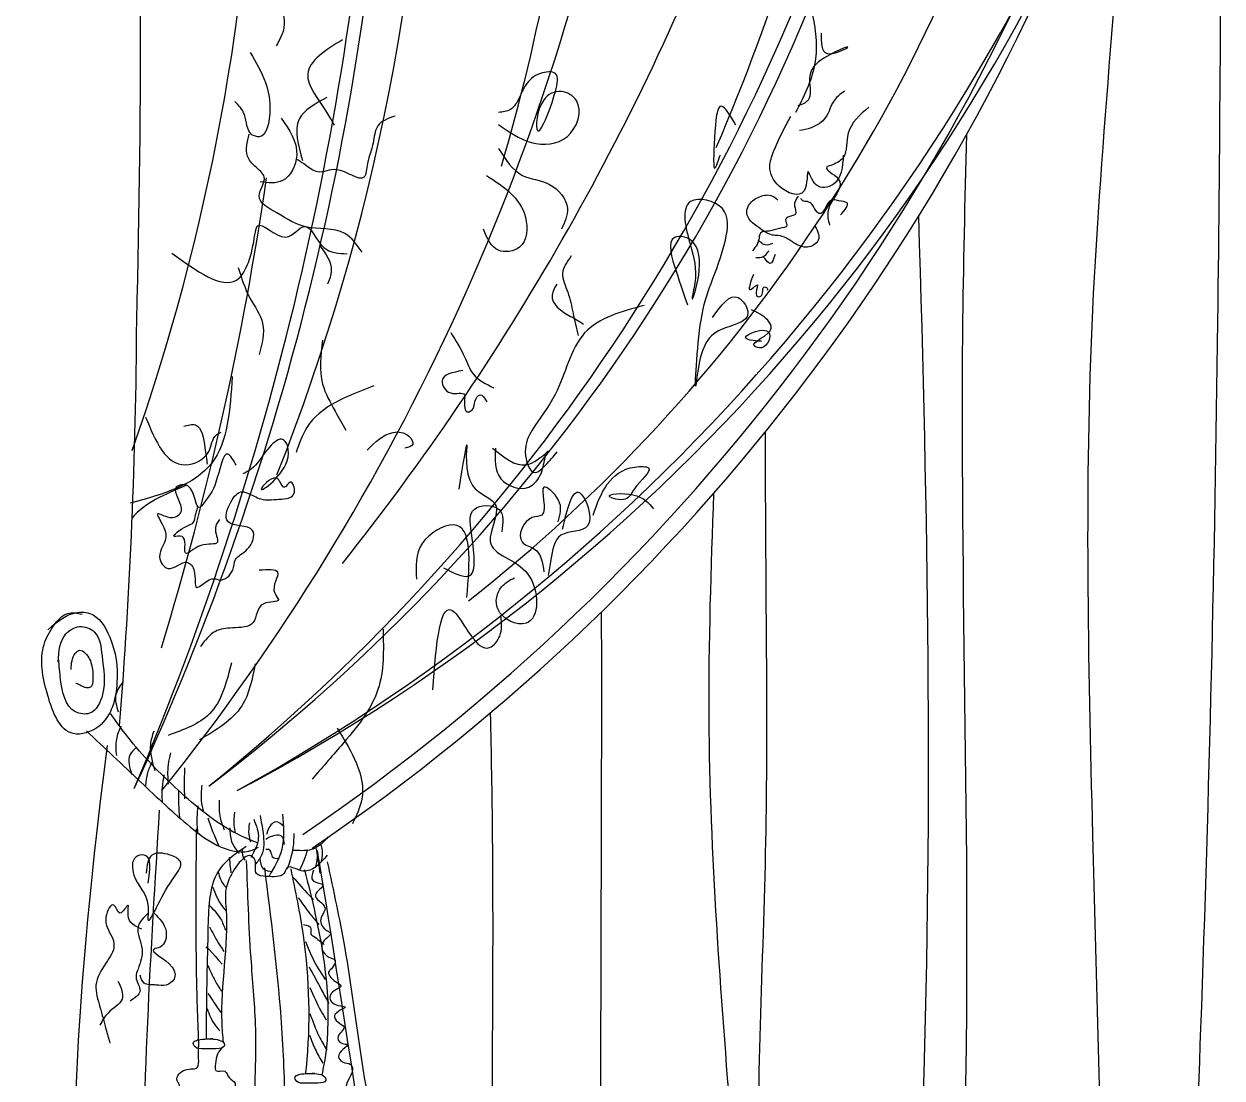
# Model space of a CAD drawing. Header units: inches. Extents: x 8.9 to 51.4, y 16 to 40.8.
# Drawn here: x 38.806 to 40.289, y 17.98 to 19.285 of the extents above; entities that cross this region are included whole.
import ezdxf

# ---------------------------------------------------------------- set-up
doc = ezdxf.new("R2010")
doc.units = ezdxf.units.IN
doc.header["$MEASUREMENT"] = 0
doc.layers.add('02', color=2, linetype='Continuous')

msp = doc.modelspace()

# ---------------------------------------------------------------- linework, layer by layer
at = {"layer": '02'}
for centre, radius, start, end in [((24.3996, 19.2903), 14.5508, 358.53309, 1.72746), ((36.6223, 19.7159), 2.6856, 338.3923, 359.4833), ((37.97, 20.4209), 2.3573, 297.8194, 341.4247), ((37.885, 20.4746), 2.445, 298.9935, 340.3152), ((37.7079, 20.4127), 2.5942, 304.1114, 342.9485), ((37.2277, 20.1754), 2.6495, 336.8024, 348.5786), ((35.4078, 19.8402), 3.8404, 336.9834, 357.0963), ((35.8186, 19.7844), 3.4422, 335.1645, 357.6531), ((37.7047, 20.4176), 2.5795, 304.1114, 342.537), ((38.1183, 20.1462), 2.0036, 308.1663, 344.4178), ((36.3726, 19.6637), 2.7227, 340.5445, 358.4738), ((36.786, 20.0967), 2.8106, 321.2141, 349.8578), ((37.631, 20.1922), 2.3229, 307.1845, 345.1714), ((37.4965, 20.2536), 2.454, 308.8366, 344.5678), ((37.0898, 19.7922), 2.4063, 343.4944, 355.5146), ((36.7172, 20.5962), 3.1752, 321.4439, 338.9462), ((35.2378, 19.6544), 3.9088, 343.0188, 351.7636), ((32.2937, 18.9477), 6.6519, 355.4174, 359.74191)]:
    msp.add_arc(centre, radius, start, end, dxfattribs=at)
for points, knots in [([(40.289, 19.6147), (40.2874, 19.3818), (40.2851, 18.8575), (40.268, 18.1141), (40.2383, 17.4745), (40.2406, 17.1257), (40.2442, 16.9474)], [5.097627, 5.097627, 5.097627, 5.097627, 9.85818, 15.812613, 20.291338, 22.939934, 22.939934, 22.939934, 22.939934]), ([(40.1699, 19.5739), (40.1633, 19.3593), (40.114, 18.9296), (40.1301, 18.1663), (40.1511, 17.5222), (40.1499, 17.0942), (40.1653, 16.9518)], [5.444472, 5.444472, 5.444472, 5.444472, 9.832476, 14.261297, 21.025094, 23.006985, 23.006985, 23.006985, 23.006985]), ([(39.0895, 19.435), (39.0927, 19.4223), (39.0997, 19.3937), (39.1319, 19.3593), (39.1192, 19.3166), (39.133, 19.2832), (39.1224, 19.2649), (39.1181, 19.2575)], [0, 0, 0, 0, 0.258212, 0.581619, 0.832585, 1.071352, 1.232926, 1.232926, 1.232926, 1.232926]), ([(39.7635, 19.3529), (39.7706, 19.334), (39.7848, 19.296), (39.7902, 19.2319), (39.771, 19.1942), (39.7612, 19.1751)], [0, 0, 0, 0, 0.398978, 0.802749, 1.218365, 1.218365, 1.218365, 1.218365]), ([(39.2004, 19.2652), (39.1793, 19.2522), (39.1398, 19.2279), (39.1759, 19.1851), (39.187, 19.1648), (39.1899, 19.1595)], [0, 0, 0, 0, 0.3988783, 0.7446647, 0.8665017, 0.8665017, 0.8665017, 0.8665017]), ([(39.7929, 19.2735), (39.7928, 19.2619), (39.7925, 19.2388), (39.8497, 19.2665), (39.783, 19.2414), (39.7766, 19.2141), (39.7827, 19.1904), (39.769, 19.1852), (39.764, 19.1833)], [0, 0, 0, 0, 0.172656, 0.345423, 0.658872, 0.771369, 0.937796, 1.033448, 1.033448, 1.033448, 1.033448]), ([(39.0862, 19.2494), (39.1002, 19.2255), (39.1185, 19.1944), (39.104, 19.1421), (39.0806, 19.1488), (39.0829, 19.1725), (39.0719, 19.1837), (39.0672, 19.1886)], [0, 0, 0, 0, 0.560063, 0.727736, 0.788779, 0.963731, 1.093983, 1.093983, 1.093983, 1.093983]), ([(39.3933, 19.1603), (39.4061, 19.1513), (39.4311, 19.1333), (39.4841, 19.1357), (39.5014, 19.1869), (39.4701, 19.2054), (39.4417, 19.1919), (39.4366, 19.1266), (39.4623, 19.19), (39.4698, 19.2272), (39.4414, 19.2247), (39.4267, 19.2113), (39.4195, 19.1932), (39.4105, 19.177), (39.3987, 19.1758), (39.3933, 19.1752)], [0, 0, 0, 0, 0.305552, 0.602263, 0.903735, 1.045923, 1.209511, 1.458059, 1.807051, 1.953279, 2.075229, 2.231355, 2.340364, 2.462255, 2.562813, 2.562813, 2.562813, 2.562813]), ([(39.181, 19.1935), (39.1666, 19.1859), (39.1353, 19.1692), (39.1455, 19.1345), (39.1509, 19.1158)], [0, 0, 0, 0, 0.287142, 0.6231709, 0.6231709, 0.6231709, 0.6231709]), ([(39.8217, 19.2014), (39.817, 19.1981), (39.8055, 19.1902), (39.8015, 19.1675), (39.7827, 19.156), (39.7706, 19.1536), (39.7658, 19.1527)], [0, 0, 0, 0, 0.1093676, 0.2684749, 0.4132866, 0.511135, 0.511135, 0.511135, 0.511135]), ([(39.6872, 19.1596), (39.6805, 19.171), (39.6646, 19.1979), (39.6608, 19.1472), (39.6581, 19.0928), (39.6656, 19.1156), (39.668, 19.1229)], [0, 0, 0, 0, 0.1931799, 0.4576697, 0.702128, 0.817343, 0.817343, 0.817343, 0.817343]), ([(39.852, 19.1817), (39.8408, 19.1723), (39.8216, 19.156), (39.8263, 19.1209), (39.8107, 19.1113), (39.7924, 19.1062), (39.8281, 19.0908), (39.8039, 19.0671), (39.7998, 19.0479), (39.8023, 19.0389), (39.8031, 19.0359)], [0, 0, 0, 0, 0.271927, 0.470192, 0.578602, 0.629932, 0.761251, 0.968502, 1.090122, 1.150531, 1.150531, 1.150531, 1.150531]), ([(39.1244, 19.1682), (39.1345, 19.1538), (39.152, 19.129), (39.1311, 19.0853), (39.1084, 19.0881), (39.0985, 19.0893)], [0, 0, 0, 0, 0.3273966, 0.5641257, 0.7458052, 0.7458052, 0.7458052, 0.7458052]), ([(39.2654, 19.1707), (39.2568, 19.1677), (39.2406, 19.1622), (39.2392, 19.1346), (39.231, 19.117), (39.2287, 19.0828), (39.1957, 19.1122), (39.171, 19.0969), (39.1551, 19.11), (39.1463, 19.1156), (39.1425, 19.118)], [0, 0, 0, 0, 0.162449, 0.305981, 0.478219, 0.593044, 0.82287, 0.97756, 1.096004, 1.186844, 1.186844, 1.186844, 1.186844]), ([(39.8202, 19.1223), (39.8193, 19.1078), (39.818, 19.0855), (39.7844, 19.0785), (39.774, 19.1161), (39.7779, 19.0636), (39.7372, 19.0813), (39.7264, 19.1054), (39.7371, 19.1366), (39.7476, 19.1563), (39.7551, 19.1704)], [0, 0, 0, 0, 0.252954, 0.389741, 0.516999, 0.679, 0.883328, 1.062285, 1.187319, 1.506671, 1.506671, 1.506671, 1.506671]), ([(39.2245, 19.0021), (39.2182, 19.0113), (39.2021, 19.0349), (39.1547, 19.0278), (39.1246, 19.0486), (39.0874, 19.0676), (39.1104, 19.095), (39.0915, 19.1077), (39.0784, 19.1238), (39.0824, 19.1388), (39.0849, 19.1483)], [0, 0, 0, 0, 0.208777, 0.530691, 0.791405, 0.99205, 1.152087, 1.267553, 1.370074, 1.549006, 1.549006, 1.549006, 1.549006]), ([(39.9728, 19.1477), (39.9705, 19.0662), (39.9605, 18.6376), (39.9904, 17.9886), (39.935, 17.3326), (39.9585, 17.0245), (39.9653, 16.936)], [6.683505, 6.683505, 6.683505, 6.683505, 8.173513, 14.514565, 18.533965, 20.154384, 20.154384, 20.154384, 20.154384]), ([(39.3933, 19.1307), (39.4019, 19.1172), (39.4171, 19.093), (39.4586, 19.0914), (39.4849, 19.0598), (39.4753, 19.0393), (39.4712, 19.0306)], [0, 0, 0, 0, 0.2935694, 0.5249356, 0.7687166, 0.9461534, 0.9461534, 0.9461534, 0.9461534]), ([(39.3785, 19.0973), (39.3995, 19.0836), (39.4317, 19.0626), (39.4286, 19.0051), (39.3875, 18.9996), (39.3793, 19.0196), (39.3748, 19.0306)], [0, 0, 0, 0, 0.46578, 0.714327, 0.886788, 1.096493, 1.096493, 1.096493, 1.096493]), ([(39.7853, 19.0342), (39.7871, 19.0311), (39.7897, 19.0264), (39.7905, 19.0154), (39.7774, 19.0057), (39.7615, 19.0112), (39.7509, 19.0201), (39.7408, 19.023), (39.7283, 19.0233), (39.7149, 19.0331), (39.6982, 19.0456), (39.703, 19.0626), (39.7141, 19.071), (39.7293, 19.075), (39.7363, 19.0693), (39.7391, 19.067)], [0, 0, 0, 0, 0.070501, 0.105741, 0.207766, 0.322217, 0.410228, 0.481416, 0.525143, 0.652645, 0.807253, 0.869059, 0.971084, 1.075002, 1.143455, 1.143455, 1.143455, 1.143455]), ([(39.7642, 19.0715), (39.7618, 19.0679), (39.7573, 19.0613), (39.7638, 19.0493), (39.755, 19.0469), (39.7459, 19.0441), (39.7536, 19.0329), (39.7385, 19.0321), (39.7305, 19.0275), (39.7161, 19.0286), (39.7161, 19.0182), (39.7133, 19.0107), (39.7098, 19.0066), (39.7077, 19.0041)], [0, 0, 0, 0, 0.082474, 0.1521578, 0.1827941, 0.243617, 0.2916902, 0.35542, 0.4426021, 0.514712, 0.572488, 0.6116493, 0.6755033, 0.6755033, 0.6755033, 0.6755033]), ([(39.6584, 18.9215), (39.669, 18.9365), (39.6856, 18.9601), (39.7129, 18.9167), (39.6682, 18.9102), (39.6418, 18.8858), (39.6347, 18.796), (39.6401, 18.9159), (39.6566, 18.9652), (39.6746, 19.0092), (39.6814, 19.062), (39.6138, 19.0767), (39.6313, 19.0076), (39.6406, 18.9782), (39.6261, 18.919), (39.6605, 19.0143), (39.5976, 19.0278), (39.6146, 18.9733), (39.6232, 18.9493), (39.6275, 18.937)], [0, 0, 0, 0, 0.26449, 0.416153, 0.66881, 0.855141, 1.191067, 1.726801, 2.034145, 2.406806, 2.664501, 2.929146, 3.274114, 3.595346, 3.717036, 4.162764, 4.327373, 4.603248, 4.892738, 4.892738, 4.892738, 4.892738]), ([(39.8167, 19.0484), (39.8222, 19.0546), (39.831, 19.0648), (39.8155, 19.0652), (39.8087, 19.0679), (39.801, 19.0648), (39.7985, 19.0572), (39.7927, 19.0481), (39.7854, 19.0535), (39.7835, 19.0605), (39.7765, 19.0656), (39.7701, 19.0647), (39.7683, 19.0676), (39.7677, 19.0687)], [0, 0, 0, 0, 0.1123896, 0.1833621, 0.2236482, 0.2610386, 0.3283228, 0.3899744, 0.4124195, 0.4860967, 0.5309871, 0.5712732, 0.5949307, 0.5949307, 0.5949307, 0.5949307]), ([(39.9132, 19.0465), (39.9246, 18.6817), (39.9345, 18.0998), (39.8903, 17.3968), (39.8657, 17.0585), (39.8568, 16.9365)], [7.429743, 7.429743, 7.429743, 7.429743, 14.092047, 18.053811, 20.287925, 20.287925, 20.287925, 20.287925]), ([(38.9889, 19.0011), (39.0199, 18.9787), (39.0724, 18.9409), (39.0893, 19.0042), (39.0953, 19.0473), (39.1286, 19.0051), (39.1567, 19.0489), (39.1728, 19.0013), (39.1955, 19.0007), (39.2059, 19.0004)], [0, 0, 0, 0, 0.571092, 0.96781, 1.041619, 1.289063, 1.4631, 1.695332, 1.892307, 1.892307, 1.892307, 1.892307]), ([(39.7325, 19.0132), (39.7295, 19.0119), (39.7243, 19.0097), (39.7186, 19.0138), (39.7159, 19.016), (39.7148, 19.0168)], [0, 0, 0, 0, 0.059566, 0.1017836, 0.1282494, 0.1282494, 0.1282494, 0.1282494]), ([(39.1722, 19.0105), (39.1795, 19.0004), (39.1905, 18.9851), (39.1841, 18.9683), (39.1819, 18.9626)], [0, 0, 0, 0, 0.2242737, 0.339099, 0.339099, 0.339099, 0.339099]), ([(39.4835, 18.9976), (39.4784, 18.9906), (39.4681, 18.9765), (39.4808, 18.9519), (39.4855, 18.9264), (39.4898, 18.9085), (39.492, 18.8992)], [0, 0, 0, 0, 0.1572143, 0.3175259, 0.4914404, 0.6790251, 0.6790251, 0.6790251, 0.6790251]), ([(39.712, 18.9959), (39.7152, 18.9957), (39.7212, 18.9954), (39.7259, 19.0007), (39.7277, 19.0036), (39.7281, 19.0042)], [0, 0, 0, 0, 0.0589916, 0.1136126, 0.1268596, 0.1268596, 0.1268596, 0.1268596]), ([(39.7357, 18.9994), (39.734, 18.9937), (39.7311, 18.9841), (39.724, 18.993), (39.7216, 18.996), (39.721, 18.9968)], [0, 0, 0, 0, 0.0828597, 0.1400715, 0.1610311, 0.1610311, 0.1610311, 0.1610311]), ([(39.0713, 18.9833), (39.0752, 18.9706), (39.0826, 18.9466), (39.1073, 18.9142), (39.1006, 18.8888), (39.0971, 18.8756)], [0, 0, 0, 0, 0.2634646, 0.4967309, 0.7514446, 0.7514446, 0.7514446, 0.7514446]), ([(39.7091, 18.9747), (39.7074, 18.9709), (39.705, 18.9657), (39.7025, 18.9514), (39.7181, 18.9681), (39.711, 18.9536), (39.7134, 18.9461), (39.7227, 18.9488), (39.7185, 18.962), (39.7272, 18.9578), (39.7262, 18.9557), (39.7259, 18.955)], [0, 0, 0, 0, 0.094035, 0.1276438, 0.2022125, 0.2657032, 0.3015747, 0.3341371, 0.4069288, 0.4361263, 0.4493072, 0.4493072, 0.4493072, 0.4493072]), ([(39.4656, 18.9627), (39.4625, 18.9575), (39.4558, 18.9463), (39.4697, 18.929), (39.4854, 18.9219), (39.4949, 18.9157), (39.4988, 18.9132)], [0, 0, 0, 0, 0.1091358, 0.2357929, 0.3666177, 0.458291, 0.458291, 0.458291, 0.458291]), ([(39.5738, 18.9365), (39.5455, 18.9287), (39.4876, 18.9129), (39.4733, 18.8324), (39.438, 18.789), (39.4221, 18.7584), (39.4342, 18.7216), (39.4541, 18.7408), (39.4616, 18.7499), (39.4659, 18.7553)], [0, 0, 0, 0, 0.534575, 1.090358, 1.435027, 1.620656, 1.806383, 1.906873, 2.053102, 2.053102, 2.053102, 2.053102]), ([(39.7188, 18.892), (39.7088, 18.8929), (39.6841, 18.8951), (39.7384, 18.9162), (39.725, 18.8801), (39.698, 18.8893), (39.738, 18.9014), (39.7241, 18.9231), (39.7137, 18.9276), (39.7065, 18.9308)], [0, 0, 0, 0, 0.1334521, 0.3270538, 0.4652901, 0.5271528, 0.7265229, 0.7970459, 0.9535595, 0.9535595, 0.9535595, 0.9535595]), ([(39.3342, 18.9029), (39.3403, 18.8932), (39.3508, 18.8769), (39.3606, 18.8474), (39.3779, 18.8391), (39.3877, 18.8344)], [0, 0, 0, 0, 0.2267456, 0.3839598, 0.5868362, 0.5868362, 0.5868362, 0.5868362]), ([(39.1756, 18.8933), (39.1734, 18.8748), (39.1697, 18.8436), (39.1896, 18.8082), (39.2002, 18.7898), (39.2046, 18.7821)], [0, 0, 0, 0, 0.3564115, 0.6006182, 0.777506, 0.777506, 0.777506, 0.777506]), ([(39.3491, 18.8558), (39.3367, 18.8535), (39.3163, 18.8498), (39.3312, 18.8227), (39.353, 18.8308), (39.3505, 18.8164), (39.3517, 18.8004), (39.3639, 18.8089), (39.3629, 18.8176), (39.371, 18.8303), (39.3763, 18.8218), (39.3791, 18.8173)], [0, 0, 0, 0, 0.1887435, 0.3097193, 0.4231559, 0.4653345, 0.5676953, 0.6184144, 0.6763859, 0.7467028, 0.8262659, 0.8262659, 0.8262659, 0.8262659]), ([(39.0637, 18.8484), (39.0612, 18.8078), (39.0562, 18.7257), (38.9779, 18.7027), (38.9376, 18.6917)], [0, 0, 0, 0, 1.858262, 3.752023, 3.752023, 3.752023, 3.752023]), ([(39.2391, 18.8367), (39.206, 18.8243), (39.1615, 18.8076), (39.1467, 18.7653), (39.1429, 18.7544)], [0, 0, 0, 0, 0.6415823, 0.862611, 0.862611, 0.862611, 0.862611]), ([(38.9566, 18.7982), (38.969, 18.7684), (38.9867, 18.7256), (39.0382, 18.7494), (39.0386, 18.7742), (39.0478, 18.7785), (39.05, 18.7795)], [0, 0, 0, 0, 0.5057794, 0.7249581, 0.8705109, 0.9174778, 0.9174778, 0.9174778, 0.9174778]), ([(39.0038, 18.7869), (39.009, 18.7883), (39.0254, 18.7928), (39.0298, 18.7621), (39.032, 18.7463), (39.0329, 18.74)], [0, 0, 0, 0, 0.0953457, 0.2971418, 0.4319082, 0.4319082, 0.4319082, 0.4319082]), ([(39.231, 18.7573), (39.2407, 18.7671), (39.2554, 18.7821), (39.2807, 18.7793), (39.291, 18.7631), (39.282, 18.7608), (39.2776, 18.7597)], [0, 0, 0, 0, 0.2549969, 0.3880138, 0.4601115, 0.5322423, 0.5322423, 0.5322423, 0.5322423]), ([(39.7236, 18.7797), (39.7236, 18.7528), (39.7236, 18.5792), (39.7296, 18.2541), (39.7032, 17.8296), (39.7471, 17.4644), (39.7287, 17.1947), (39.7302, 17.0511), (39.7307, 16.9961)], [9.405796, 9.405796, 9.405796, 9.405796, 9.895859, 12.577281, 15.344155, 17.646066, 19.263992, 20.2692, 20.2692, 20.2692, 20.2692]), ([(39.0688, 18.7386), (39.0652, 18.745), (39.0537, 18.7655), (39.0455, 18.7132), (39.0341, 18.6991), (39.0179, 18.6778), (39.0191, 18.7188), (38.9824, 18.7115), (39.0091, 18.6856), (38.989, 18.6689), (38.9609, 18.6875), (38.9926, 18.6486), (38.9669, 18.6309), (38.9853, 18.6021), (39.0062, 18.6257), (39.0201, 18.6067), (39.0142, 18.5754), (39.036, 18.6019), (39.052, 18.5938), (39.0664, 18.6057), (39.0658, 18.6253), (39.0858, 18.6322), (39.098, 18.6675), (39.0496, 18.6602), (39.0599, 18.6924), (39.072, 18.7079), (39.0864, 18.703), (39.1002, 18.6944), (39.1195, 18.6967), (39.1455, 18.6975), (39.1372, 18.7245), (39.1267, 18.7045), (39.1207, 18.7336), (39.0804, 18.6915), (39.1425, 18.7352), (39.1288, 18.7799), (39.1024, 18.755), (39.094, 18.7366), (39.0806, 18.7298), (39.0771, 18.728)], [0, 0, 0, 0, 0.113347, 0.363576, 0.565325, 0.604895, 0.805152, 0.900497, 1.098348, 1.18684, 1.31079, 1.487774, 1.682404, 1.795751, 1.962763, 2.051275, 2.186041, 2.34924, 2.384654, 2.522889, 2.611357, 2.738977, 2.898219, 3.11144, 3.271664, 3.399284, 3.434698, 3.559904, 3.705914, 3.844168, 3.93266, 3.99647, 4.084982, 4.235174, 4.536016, 4.718215, 4.85645, 5.07027, 5.145367, 5.145367, 5.145367, 5.145367]), ([(39.3447, 18.7091), (39.3494, 18.7383), (39.3586, 18.7941), (39.3473, 18.7062), (39.4057, 18.6945), (39.3635, 18.6292), (39.4442, 18.6206), (39.4449, 18.5259), (39.3849, 18.5541), (39.3931, 18.5888), (39.4073, 18.5963), (39.4133, 18.5994)], [0, 0, 0, 0, 0.364598, 0.697015, 0.947268, 1.242216, 1.648876, 2.049289, 2.307231, 2.48953, 2.618415, 2.618415, 2.618415, 2.618415]), ([(39.3861, 18.7597), (39.4001, 18.7484), (39.4239, 18.7292), (39.4458, 18.7484), (39.4549, 18.7563)], [0, 0, 0, 0, 0.3033271, 0.5166037, 0.5166037, 0.5166037, 0.5166037]), ([(39.3896, 18.7597), (39.3889, 18.7457), (39.3875, 18.7187), (39.4282, 18.704), (39.4483, 18.7274), (39.4503, 18.7434), (39.4515, 18.7528)], [0, 0, 0, 0, 0.2526245, 0.4886871, 0.6165518, 0.8028823, 0.8028823, 0.8028823, 0.8028823]), ([(39.5104, 18.6767), (39.5203, 18.7042), (39.5325, 18.7376), (39.5914, 18.7374), (39.5608, 18.7138), (39.5539, 18.6919), (39.5153, 18.7024), (39.5674, 18.7063), (39.5792, 18.6919), (39.5854, 18.6845)], [0, 0, 0, 0, 0.519682, 0.632712, 0.837319, 0.950293, 1.082117, 1.273914, 1.478674, 1.478674, 1.478674, 1.478674]), ([(39.4671, 18.6687), (39.4698, 18.6774), (39.4749, 18.6939), (39.4378, 18.7265), (39.458, 18.6737), (39.4264, 18.6765), (39.4126, 18.6418), (39.4454, 18.6359), (39.448, 18.618), (39.4496, 18.6066)], [0, 0, 0, 0, 0.176527, 0.334812, 0.560822, 0.642309, 0.856679, 0.971975, 1.174193, 1.174193, 1.174193, 1.174193]), ([(39.4726, 18.6594), (39.4787, 18.6847), (39.4898, 18.7313), (39.5191, 18.6523), (39.4639, 18.6605), (39.459, 18.6252), (39.456, 18.6084), (39.4548, 18.6021)], [0, 0, 0, 0, 0.329005, 0.604952, 0.837623, 1.051993, 1.183769, 1.183769, 1.183769, 1.183769]), ([(39.6596, 18.7037), (39.6562, 18.6113), (39.6476, 18.3485), (39.6807, 17.9258), (39.7182, 17.4639), (39.681, 17.1576), (39.6817, 17.0115), (39.6817, 16.9961)], [9.874115, 9.874115, 9.874115, 9.874115, 11.562118, 14.67383, 17.613404, 20.000313, 20.281963, 20.281963, 20.281963, 20.281963]), ([(39.0482, 18.6715), (39.0457, 18.6682), (39.0395, 18.6602), (39.052, 18.6372), (39.0239, 18.6452), (38.9998, 18.618), (39.0097, 18.6546), (38.9833, 18.6474), (39.0052, 18.6636), (39.0173, 18.6666), (39.0182, 18.6775), (39.02, 18.6832), (39.0209, 18.6861)], [0, 0, 0, 0, 0.0777237, 0.1938203, 0.330236, 0.470826, 0.6071793, 0.6700706, 0.8012247, 0.8659175, 0.9268872, 0.987857, 0.987857, 0.987857, 0.987857]), ([(39.3253, 18.6118), (39.3375, 18.6055), (39.3702, 18.5886), (39.3607, 18.6475), (39.3553, 18.69), (39.402, 18.6904), (39.399, 18.6673), (39.3975, 18.6564)], [0, 0, 0, 0, 0.214501, 0.576726, 0.758893, 0.962402, 1.14457, 1.14457, 1.14457, 1.14457]), ([(39.3543, 18.575), (39.3579, 18.6195), (39.3632, 18.686), (39.2894, 18.6446), (39.2911, 18.6132), (39.292, 18.5975)], [0, 0, 0, 0, 0.60072, 0.897279, 1.192227, 1.192227, 1.192227, 1.192227]), ([(39.0972, 18.6091), (39.1078, 18.6099), (39.1303, 18.6115), (39.1091, 18.5855), (39.127, 18.5681), (39.0925, 18.5722), (39.0959, 18.5377), (39.065, 18.5379), (39.0404, 18.5354), (39.0302, 18.5219), (39.0246, 18.5145)], [0, 0, 0, 0, 0.150849, 0.322717, 0.383035, 0.507405, 0.6832, 0.855165, 0.998254, 1.170152, 1.170152, 1.170152, 1.170152]), ([(39.312, 18.4607), (39.3164, 18.5176), (39.3236, 18.6098), (39.3712, 18.4946), (39.3986, 18.5288), (39.3972, 18.543), (39.3965, 18.551)], [0, 0, 0, 0, 0.657247, 1.065107, 1.190138, 1.346469, 1.346469, 1.346469, 1.346469]), ([(38.8355, 18.535), (38.8451, 18.5434), (38.86, 18.5565), (38.8951, 18.558), (38.9183, 18.5196), (38.9248, 18.4705), (38.912, 18.416), (38.8549, 18.3971), (38.832, 18.4584), (38.8235, 18.5062), (38.8411, 18.5396), (38.8577, 18.5583), (38.8718, 18.5556), (38.878, 18.5544)], [0, 0, 0, 0, 0.246735, 0.380188, 0.632591, 1.007731, 1.393013, 1.608902, 1.98295, 2.398881, 2.571932, 2.722042, 2.838729, 2.838729, 2.838729, 2.838729]), ([(39.5206, 18.5569), (39.5211, 18.4136), (39.519, 18), (39.5201, 17.4801), (39.52, 17.1035), (39.5141, 16.9405)], [12.55561, 12.55561, 12.55561, 12.55561, 15.483642, 21.007763, 23.18014, 23.18014, 23.18014, 23.18014]), ([(38.8484, 18.4955), (38.8493, 18.5083), (38.8506, 18.5278), (38.8744, 18.5421), (38.8999, 18.5326), (38.9027, 18.4956), (38.9091, 18.4628), (38.8928, 18.4283), (38.858, 18.4333), (38.8515, 18.4679), (38.8496, 18.4899), (38.849, 18.4978)], [0, 0, 0, 0, 0.235586, 0.36003, 0.488908, 0.694469, 1.007722, 1.193489, 1.307727, 1.596813, 1.758106, 1.758106, 1.758106, 1.758106]), ([(39.2505, 18.5356), (39.2512, 18.5099), (39.2526, 18.4556), (39.2045, 18.3982), (39.1745, 18.3638), (39.1626, 18.3501)], [0, 0, 0, 0, 0.491515, 1.038229, 1.399503, 1.399503, 1.399503, 1.399503]), ([(38.8645, 18.4859), (38.8648, 18.4932), (38.8651, 18.5026), (38.8755, 18.5115), (38.8855, 18.5038), (38.891, 18.4907), (38.8915, 18.4769), (38.891, 18.4633), (38.8823, 18.4629), (38.8768, 18.4659), (38.8727, 18.4677), (38.8704, 18.4687)], [0, 0, 0, 0, 0.1377138, 0.1800872, 0.2291753, 0.3482754, 0.45428, 0.5236645, 0.5591463, 0.6013437, 0.648683, 0.648683, 0.648683, 0.648683]), ([(39.0628, 18.4941), (39.0568, 18.4702), (39.0458, 18.4264), (39.0038, 18.4113), (38.9847, 18.4044)], [0, 0, 0, 0, 0.4522164, 0.8295146, 0.8295146, 0.8295146, 0.8295146]), ([(39.0923, 18.4929), (39.0887, 18.4743), (39.0806, 18.4326), (39.0437, 18.4108), (39.0232, 18.3988)], [0, 0, 0, 0, 0.358325, 0.801052, 0.801052, 0.801052, 0.801052]), ([(38.9289, 18.4709), (38.925, 18.4658), (38.9165, 18.4546), (38.9204, 18.4409), (38.9226, 18.4334)], [0, 0, 0, 0, 0.11964, 0.2631827, 0.2631827, 0.2631827, 0.2631827]), ([(39.0952, 18.2715), (39.0864, 18.2746), (39.05, 18.2903), (38.9954, 18.3358), (38.9446, 18.3874), (38.9203, 18.4215), (38.9135, 18.431)], [156.879378, 156.879378, 156.879378, 156.879378, 203.681207, 357.505923, 509.739469, 568.60035, 568.60035, 568.60035, 568.60035]), ([(39.3831, 18.4319), (39.3843, 18.3815), (39.3891, 18.1069), (39.3773, 17.6282), (39.399, 17.2007), (39.4063, 16.9343)], [13.219116, 13.219116, 13.219116, 13.219116, 14.249467, 18.833654, 22.995652, 22.995652, 22.995652, 22.995652]), ([(38.8834, 18.4099), (38.9057, 18.3888), (38.9482, 18.3489), (39.0018, 18.2979), (39.0457, 18.2647), (39.0798, 18.257), (39.0937, 18.2648), (39.0962, 18.2662)], [0, 0, 0, 0, 0.606233, 1.15049, 1.451148, 1.704545, 1.760917, 1.760917, 1.760917, 1.760917]), ([(38.926, 18.4156), (38.9237, 18.4104), (38.9186, 18.3989), (38.9197, 18.3863), (38.9204, 18.3794)], [0, 0, 0, 0, 0.1106718, 0.2446629, 0.2446629, 0.2446629, 0.2446629]), ([(38.9666, 18.4094), (38.9648, 18.404), (38.9597, 18.388), (38.9648, 18.3716), (38.9682, 18.3608)], [0, 0, 0, 0, 0.1097332, 0.3258776, 0.3258776, 0.3258776, 0.3258776]), ([(39.1936, 18.4134), (39.2116, 18.384), (39.2359, 18.3444), (39.2175, 18.3052), (39.2127, 18.295)], [0, 0, 0, 0, 0.6114961, 0.8260482, 0.8260482, 0.8260482, 0.8260482]), ([(38.909, 18.3917), (38.8768, 18.1409), (38.8518, 17.7354), (38.8952, 17.2764), (38.8294, 16.9859), (38.8112, 16.9229), (38.806, 16.9009)], [0, 0, 0, 0, 3.557268, 8.251843, 9.206392, 9.582939, 9.582939, 9.582939, 9.582939]), ([(38.9453, 18.3896), (38.9421, 18.3867), (38.9325, 18.3779), (38.9367, 18.3646), (38.9396, 18.3556)], [0, 0, 0, 0, 0.0791565, 0.2435996, 0.2435996, 0.2435996, 0.2435996]), ([(38.9874, 18.3829), (38.9861, 18.378), (38.9831, 18.3652), (38.9839, 18.3519), (38.9844, 18.3438)], [6.640807, 6.640807, 6.640807, 6.640807, 32.062805, 72.92793, 72.92793, 72.92793, 72.92793]), ([(38.9645, 18.3715), (38.9624, 18.367), (38.9578, 18.3577), (38.957, 18.3474), (38.9566, 18.342)], [0, 0, 0, 0, 0.0967823, 0.2020572, 0.2020572, 0.2020572, 0.2020572]), ([(39.0049, 18.364), (39.0046, 18.3571), (39.0039, 18.3444), (39.0046, 18.3316), (39.0049, 18.3257)], [0, 0, 0, 0, 0.1350931, 0.2515766, 0.2515766, 0.2515766, 0.2515766]), ([(38.9793, 18.3556), (38.9783, 18.3503), (38.9763, 18.3391), (38.9768, 18.3277), (38.977, 18.3216)], [0, 0, 0, 0, 0.105275, 0.2243781, 0.2243781, 0.2243781, 0.2243781]), ([(39.1727, 18.2338), (39.1556, 18.3492), (39.2984, 17.4542), (39.3014, 17.3367), (39.3415, 17.0615)], [0, 0, 0, 0, 2.300605, 7.788302, 7.788302, 7.788302, 7.788302]), ([(38.9974, 18.3364), (38.9973, 18.3307), (38.9971, 18.3194), (38.9981, 18.3081), (38.9985, 18.3024)], [0, 0, 0, 0, 0.1116592, 0.2235666, 0.2235666, 0.2235666, 0.2235666]), ([(39.0262, 18.3427), (39.0255, 18.3363), (39.0244, 18.3251), (39.0271, 18.3142), (39.0283, 18.3095)], [0, 0, 0, 0, 0.1257879, 0.2207469, 0.2207469, 0.2207469, 0.2207469]), ([(39.0212, 18.3171), (39.0206, 18.3111), (39.0195, 18.2994), (39.0206, 18.2877), (39.0212, 18.282)], [0, 0, 0, 0, 0.1193359, 0.2312434, 0.2312434, 0.2312434, 0.2312434]), ([(39.0475, 18.3243), (39.0474, 18.3169), (39.0473, 18.3042), (39.0519, 18.2924), (39.0538, 18.2875)], [0, 0, 0, 0, 0.1446245, 0.2476887, 0.2476887, 0.2476887, 0.2476887]), ([(38.9735, 18.3117), (38.9627, 18.1369), (38.9377, 17.7315), (38.9812, 17.2725), (38.9153, 16.982), (38.8971, 16.919), (38.8919, 16.9012)], [0, 0, 0, 0, 3.557268, 8.251843, 9.206392, 9.582939, 9.582939, 9.582939, 9.582939]), ([(39.0337, 18.3024), (39.0358, 18.2959), (39.0398, 18.284), (39.0449, 18.2726), (39.0472, 18.2673)], [0, 0, 0, 0, 0.134209, 0.2476053, 0.2476053, 0.2476053, 0.2476053]), ([(39.0666, 18.3095), (39.066, 18.304), (39.0652, 18.2952), (39.0667, 18.2866), (39.0673, 18.2833)], [0, 0, 0, 0, 0.1071804, 0.1730217, 0.1730217, 0.1730217, 0.1730217]), ([(39.0904, 18.3007), (39.0935, 18.2928), (39.0998, 18.2765), (39.0912, 18.2612), (39.0868, 18.2534)], [0, 0, 0, 0, 0.1586605, 0.3267418, 0.3267418, 0.3267418, 0.3267418]), ([(39.0983, 18.3051), (39.0996, 18.2978), (39.1026, 18.2818), (39.104, 18.2588), (39.095, 18.2479), (39.0918, 18.244)], [0, 0, 0, 0, 0.148061, 0.32495, 0.4211885, 0.4211885, 0.4211885, 0.4211885]), ([(39.126, 18.3069), (39.1273, 18.2921), (39.1297, 18.2646), (39.1158, 18.241), (39.1094, 18.2301)], [0, 0, 0, 0, 0.2860667, 0.5283625, 0.5283625, 0.5283625, 0.5283625]), ([(39.0193, 18.2886), (39.0188, 18.2283), (39.0179, 18.1384), (39.0209, 18.0485), (39.0221, 18.0189)], [0, 0, 0, 0, 1.222353, 1.825324, 1.825324, 1.825324, 1.825324]), ([(39.0608, 18.2899), (39.061, 18.2841), (39.0614, 18.2723), (39.0686, 18.263), (39.0722, 18.2582)], [0, 0, 0, 0, 0.1126489, 0.2262996, 0.2262996, 0.2262996, 0.2262996]), ([(39.085, 18.296), (39.0844, 18.2912), (39.0833, 18.2833), (39.0855, 18.2757), (39.0864, 18.2726)], [0, 0, 0, 0, 0.0932287, 0.1553448, 0.1553448, 0.1553448, 0.1553448]), ([(39.1272, 18.2921), (39.1241, 18.2948), (39.1164, 18.3013), (39.108, 18.2894), (39.1067, 18.2831), (39.1064, 18.2817)], [0, 0, 0, 0, 0.0703245, 0.1718433, 0.1999911, 0.1999911, 0.1999911, 0.1999911]), ([(39.1283, 18.2693), (39.1281, 18.2729), (39.1278, 18.2825), (39.1128, 18.2806), (39.107, 18.2766), (39.1054, 18.2755)], [0, 0, 0, 0, 0.0629398, 0.165416, 0.2052435, 0.2052435, 0.2052435, 0.2052435]), ([(39.1401, 18.2828), (39.1399, 18.276), (39.1393, 18.2609), (39.1344, 18.2466), (39.1317, 18.2388)], [0, 0, 0, 0, 0.1339463, 0.2959174, 0.2959174, 0.2959174, 0.2959174]), ([(39.1826, 18.2787), (39.1768, 18.2726), (39.1665, 18.2616), (39.1492, 18.2615), (39.1406, 18.262), (39.1384, 18.2622)], [0, 0, 0, 0, 40.531881, 72.349028, 83.079407, 83.079407, 83.079407, 83.079407]), ([(38.9596, 18.2216), (38.9623, 18.2383), (38.9658, 18.2597), (38.9383, 18.2539), (38.9411, 18.2212), (38.9625, 18.2064), (38.9563, 18.1568), (38.9799, 18.2189), (39.0075, 18.2467), (38.9844, 18.2584), (38.9601, 18.2611), (38.9581, 18.2432), (38.9571, 18.234)], [0, 0, 0, 0, 0.230129, 0.29727, 0.444623, 0.714015, 0.827921, 1.171257, 1.367902, 1.462839, 1.609401, 1.763786, 1.763786, 1.763786, 1.763786]), ([(39.0812, 18.2668), (39.0689, 18.2586), (39.0355, 18.2364), (39.0333, 18.1474), (39.0316, 18.0803), (39.0316, 18.034), (39.0316, 18.0294)], [0, 0, 0, 0, 0.279055, 0.759389, 1.58071, 1.670545, 1.670545, 1.670545, 1.670545]), ([(39.1815, 18.2562), (39.1766, 18.2504), (39.1682, 18.2402), (39.1496, 18.2333), (39.1312, 18.2466), (39.1289, 18.2313), (39.1175, 18.2292), (39.107, 18.2296), (39.089, 18.2311), (39.0943, 18.2457), (39.0843, 18.2648), (39.0515, 18.2231), (39.0622, 18.1592), (39.0471, 18.087), (39.0518, 18.0327), (39.0525, 18.0247)], [0, 0, 0, 0, 0.147956, 0.256579, 0.376731, 0.429391, 0.492834, 0.57531, 0.661081, 0.767693, 0.794023, 1.061056, 1.309416, 2.228411, 2.387969, 2.387969, 2.387969, 2.387969]), ([(39.076, 18.2635), (39.0759, 18.2604), (39.0759, 18.2554), (39.0788, 18.2513), (39.0799, 18.2498)], [0, 0, 0, 0, 0.0584061, 0.09602231, 0.09602231, 0.09602231, 0.09602231]), ([(39.122, 18.2516), (39.1186, 18.2516), (39.1138, 18.2516), (39.1124, 18.258), (39.111, 18.2639), (39.1069, 18.2633), (39.1054, 18.2631)], [0, 0, 0, 0, 0.0563336, 0.0779226, 0.1237234, 0.1510504, 0.1510504, 0.1510504, 0.1510504]), ([(39.1569, 18.2629), (39.1555, 18.2584), (39.1529, 18.2496), (39.1489, 18.2413), (39.1469, 18.2373)], [0, 0, 0, 0, 0.0918382, 0.1812249, 0.1812249, 0.1812249, 0.1812249]), ([(39.1678, 18.2644), (39.1683, 18.2608), (39.1696, 18.2527), (39.1675, 18.2447), (39.1663, 18.2403)], [0, 0, 0, 0, 0.0714798, 0.1603319, 0.1603319, 0.1603319, 0.1603319]), ([(39.1736, 18.269), (39.1743, 18.2656), (39.176, 18.2583), (39.1744, 18.251), (39.1736, 18.247)], [0, 0, 0, 0, 0.0680501, 0.1463427, 0.1463427, 0.1463427, 0.1463427]), ([(39.0603, 18.2537), (39.0605, 18.2494), (39.0609, 18.2429), (39.0619, 18.2364), (39.0622, 18.2341)], [0, 0, 0, 0, 0.0840957, 0.1297035, 0.1297035, 0.1297035, 0.1297035]), ([(39.0812, 18.2496), (39.0826, 18.2094), (39.0848, 18.1417), (39.095, 18.0351), (39.0915, 17.9683), (39.0895, 17.929)], [0, 0, 0, 0, 0.79346, 1.335098, 2.109933, 2.109933, 2.109933, 2.109933]), ([(39.0981, 18.2527), (39.0987, 18.2473), (39.0996, 18.2374), (39.1093, 18.2365), (39.1137, 18.2361)], [0, 0, 0, 0, 0.092857, 0.1707468, 0.1707468, 0.1707468, 0.1707468]), ([(39.1814, 18.2478), (39.1891, 18.2122), (39.2064, 18.1321), (39.2222, 18.0067), (39.2438, 17.8841), (39.2584, 17.7517), (39.279, 17.6059), (39.3083, 17.43), (39.3324, 17.2447), (39.3474, 17.122), (39.3543, 17.0414), (39.3006, 17.038), (39.2648, 17.0237), (39.2194, 17.01), (39.1859, 17.0013), (39.159, 16.9891), (39.1409, 16.979), (39.1259, 16.975), (39.1166, 16.9674), (39.1111, 16.9647), (39.11, 16.9642)], [0, 0, 0, 0, 0.7181, 1.616318, 2.489689, 3.173524, 4.243429, 5.392856, 6.700321, 7.883437, 7.940988, 8.19919, 8.634314, 8.832114, 9.11581, 9.319669, 9.412272, 9.523787, 9.621455, 9.644606, 9.644606, 9.644606, 9.644606]), ([(39.0465, 18.235), (39.0481, 18.2293), (39.0501, 18.2222), (39.0553, 18.2174), (39.0563, 18.2164)], [0, 0, 0, 0, 0.112655, 0.1400297, 0.1400297, 0.1400297, 0.1400297]), ([(39.1037, 18.2404), (39.1115, 18.1789), (39.1238, 18.0812), (39.1282, 17.9832), (39.129, 17.9469)], [0, 0, 0, 0, 0.814463, 1.292828, 1.292828, 1.292828, 1.292828]), ([(39.1363, 18.2391), (39.1419, 18.2119), (39.1584, 18.1311), (39.1608, 18.045), (39.1547, 17.9883), (39.1544, 17.9858)], [0, 0, 0, 0, 0.365979, 1.084799, 1.116734, 1.116734, 1.116734, 1.116734]), ([(39.1389, 18.2291), (39.1454, 18.2215), (39.1537, 18.212), (39.1626, 18.2031), (39.1645, 18.2013)], [0, 0, 0, 0, 0.1966089, 0.2482787, 0.2482787, 0.2482787, 0.2482787]), ([(39.1533, 18.2379), (39.1579, 18.2197), (39.1781, 18.1396), (39.189, 18.0514), (39.1752, 17.9866), (39.1746, 17.9843)], [0, 0, 0, 0, 0.248197, 1.089468, 1.120481, 1.120481, 1.120481, 1.120481]), ([(39.1642, 18.2375), (39.1625, 18.2323), (39.1593, 18.222), (39.1845, 18.2209), (39.1563, 18.205), (39.1865, 18.1936), (39.1688, 18.1769), (39.1769, 18.1644), (39.1899, 18.1585), (39.1667, 18.1473), (39.1797, 18.1292), (39.1948, 18.1271), (39.1883, 18.1167), (39.1803, 18.1098), (39.189, 18.1005), (39.2038, 18.0929), (39.183, 18.0882), (39.185, 18.0689), (39.2148, 18.0702), (39.1859, 18.0607), (39.1939, 18.0485), (39.2083, 18.043), (39.1882, 18.031), (39.1999, 18.0216), (39.212, 18.0229), (39.1897, 18.0111), (39.2002, 17.9979), (39.2083, 17.9992), (39.218, 17.9894), (39.2009, 17.9751), (39.2068, 17.9597), (39.222, 17.9571), (39.2036, 17.9496), (39.2097, 17.9365), (39.2167, 17.9359), (39.2232, 17.9302), (39.2078, 17.9267), (39.2151, 17.9149), (39.2196, 17.9082), (39.2301, 17.9093), (39.2129, 17.9011), (39.2143, 17.889), (39.2216, 17.8869), (39.2304, 17.8821), (39.2166, 17.8717), (39.2266, 17.8634), (39.2377, 17.8576), (39.2168, 17.8443), (39.2308, 17.8337), (39.2361, 17.8298), (39.2372, 17.8289)], [0, 0, 0, 0, 0.086323, 0.171395, 0.269847, 0.399367, 0.500414, 0.608596, 0.639736, 0.738188, 0.884962, 0.912278, 1.005261, 1.017473, 1.118163, 1.173462, 1.271932, 1.350102, 1.459367, 1.569966, 1.627882, 1.695333, 1.796022, 1.875643, 1.892921, 2.003501, 2.07311, 2.135999, 2.147823, 2.333555, 2.390926, 2.448322, 2.526556, 2.602283, 2.645344, 2.669539, 2.736354, 2.806871, 2.873687, 2.890802, 2.975485, 3.043893, 3.082158, 3.124933, 3.198784, 3.288802, 3.310446, 3.425869, 3.529116, 3.559129, 3.559129, 3.559129, 3.559129]), ([(39.0396, 18.2164), (39.0429, 18.2081), (39.0471, 18.1974), (39.0546, 18.1889), (39.0563, 18.187)], [0, 0, 0, 0, 0.1730932, 0.2234836, 0.2234836, 0.2234836, 0.2234836]), ([(38.9521, 18.1647), (38.9438, 18.1681), (38.9313, 18.1731), (38.9378, 18.2028), (38.9239, 18.1757), (38.9173, 18.204), (38.9016, 18.1727), (38.9138, 18.1604), (38.9198, 18.14), (38.906, 18.1211), (38.891, 18.0967), (38.9006, 18.0677), (38.9065, 18.0443), (38.9108, 18.0294), (38.9125, 18.0237)], [0, 0, 0, 0, 0.161149, 0.242511, 0.334596, 0.41598, 0.533349, 0.703248, 0.770343, 0.930627, 1.127272, 1.309207, 1.494749, 1.61322, 1.61322, 1.61322, 1.61322]), ([(39.1456, 18.2035), (39.1503, 18.1967), (39.1582, 18.1852), (39.1674, 18.1746), (39.1711, 18.1702)], [0, 0, 0, 0, 0.1622268, 0.2763612, 0.2763612, 0.2763612, 0.2763612]), ([(38.9596, 18.1845), (38.954, 18.179), (38.9413, 18.1664), (38.9561, 18.1405), (38.9493, 18.12), (38.9421, 18.103), (38.9552, 18.0869), (38.9432, 18.0794), (38.9373, 18.0756)], [0, 0, 0, 0, 0.1400158, 0.3219503, 0.487901, 0.5549965, 0.6734676, 0.7885742, 0.7885742, 0.7885742, 0.7885742]), ([(38.967, 18.1845), (38.9736, 18.178), (38.9854, 18.1664), (38.9807, 18.1424), (38.9554, 18.139), (38.9912, 18.1241), (38.9948, 18.1027), (38.9818, 18.0936), (38.969, 18.0962), (38.9537, 18.0947), (38.9509, 18.1039), (38.9497, 18.1078)], [0, 0, 0, 0, 0.176053, 0.315097, 0.36659, 0.573782, 0.672765, 0.754166, 0.83559, 0.934644, 1.007427, 1.007427, 1.007427, 1.007427]), ([(39.0357, 18.1938), (39.0408, 18.1886), (39.0494, 18.1797), (39.0536, 18.1682), (39.0554, 18.1634)], [0, 0, 0, 0, 0.1420864, 0.2403387, 0.2403387, 0.2403387, 0.2403387]), ([(39.0357, 18.1674), (39.0392, 18.1607), (39.0446, 18.1503), (39.0511, 18.1405), (39.0534, 18.137)], [0, 0, 0, 0, 0.1472459, 0.2313598, 0.2313598, 0.2313598, 0.2313598]), ([(39.1522, 18.1702), (39.1564, 18.1694), (39.1633, 18.168), (39.1596, 18.1591), (39.1682, 18.1533), (39.1736, 18.149), (39.1778, 18.1457)], [0, 0, 0, 0, 0.0653726, 0.1091991, 0.1402009, 0.2498207, 0.2498207, 0.2498207, 0.2498207]), ([(39.1545, 18.1491), (39.1588, 18.1385), (39.1656, 18.1221), (39.1755, 18.1075), (39.1789, 18.1024)], [0, 0, 0, 0, 0.225523, 0.3471198, 0.3471198, 0.3471198, 0.3471198]), ([(39.0338, 18.1193), (39.0365, 18.113), (39.0413, 18.1021), (39.0477, 18.0921), (39.0504, 18.0879)], [0, 0, 0, 0, 0.1356187, 0.2340914, 0.2340914, 0.2340914, 0.2340914]), ([(39.1589, 18.118), (39.1641, 18.1083), (39.1723, 18.0932), (39.1804, 18.078), (39.1834, 18.0724)], [0, 0, 0, 0, 0.2157339, 0.33993, 0.33993, 0.33993, 0.33993]), ([(38.9224, 18.1004), (38.926, 18.0924), (38.9334, 18.0757), (38.9095, 18.0635), (38.9029, 18.0512), (38.9001, 18.0459)], [0, 0, 0, 0, 0.1500288, 0.3111781, 0.428547, 0.428547, 0.428547, 0.428547]), ([(39.0338, 18.085), (39.0377, 18.0791), (39.0429, 18.0712), (39.0482, 18.0634), (39.0495, 18.0614)], [0, 0, 0, 0, 0.1395637, 0.1860849, 0.1860849, 0.1860849, 0.1860849]), ([(39.16, 18.0924), (39.1641, 18.0826), (39.1699, 18.0688), (39.1778, 18.0561), (39.18, 18.0524)], [0, 0, 0, 0, 0.2091948, 0.2943954, 0.2943954, 0.2943954, 0.2943954]), ([(39.0328, 18.0663), (39.0354, 18.0591), (39.0392, 18.0489), (39.0464, 18.0411), (39.0485, 18.0389)], [0, 0, 0, 0, 0.1500401, 0.2095237, 0.2095237, 0.2095237, 0.2095237]), ([(39.16, 18.0602), (39.1634, 18.0508), (39.169, 18.0349), (39.1777, 18.0205), (39.1811, 18.0147)], [0, 0, 0, 0, 0.1966982, 0.3308141, 0.3308141, 0.3308141, 0.3308141]), ([(39.1595, 18.0335), (39.1616, 18.0276), (39.1661, 18.0155), (39.1727, 18.0043), (39.1761, 17.9986)], [0, 0, 0, 0, 0.1238576, 0.255112, 0.255112, 0.255112, 0.255112]), ([(39.0522, 18.0191), (39.0496, 18.0161), (39.0442, 18.01), (39.0437, 18.0002), (39.0413, 17.9863), (39.0563, 17.9919), (39.0585, 17.9793), (39.0701, 17.9757), (39.0654, 17.9652), (39.0602, 17.9647), (39.0543, 17.9654), (39.0591, 17.9594), (39.0596, 17.9532), (39.0671, 17.9546), (39.0741, 17.9484), (39.066, 17.9442), (39.0554, 17.9476), (39.0713, 17.9287), (39.0708, 17.9004), (39.0814, 17.8449), (39.0775, 17.8011), (39.0808, 17.7633), (39.058, 17.7492), (39.0384, 17.7307), (39.0183, 17.7288), (39.0061, 17.7106), (38.9916, 17.7386), (38.9475, 17.7563), (38.9914, 17.8459), (38.9739, 17.9142), (39.0021, 17.9556), (38.9987, 17.9723), (38.9924, 17.9807), (39.0045, 17.9942), (39.023, 17.9895), (39.0219, 18.0067), (39.0221, 18.0148), (39.0222, 18.0195)], [0, 0, 0, 0, 0.073647, 0.154383, 0.208799, 0.280207, 0.341299, 0.411612, 0.465691, 0.501921, 0.516131, 0.561039, 0.583493, 0.635219, 0.675398, 0.716821, 0.766559, 0.823812, 1.030579, 1.4234, 1.863658, 1.927558, 2.144749, 2.309691, 2.463671, 2.517724, 2.671145, 2.852232, 3.452967, 4.042254, 4.283911, 4.338177, 4.367909, 4.479564, 4.578455, 4.650496, 4.748787, 4.748787, 4.748787, 4.748787]), ([(39.0312, 18.0166), (39.0431, 18.0163), (39.0583, 18.0159), (39.0502, 18.0291), (39.0332, 18.0287), (39.0444, 18.0287), (39.0248, 18.029), (39.0194, 18.027), (39.0143, 18.0242), (39.0185, 18.016), (39.0256, 18.0167), (39.0301, 18.0166), (39.0312, 18.0166)], [0, 0, 0, 0, 0.154079, 0.19588, 0.2768366, 0.2840778, 0.3809839, 0.4231688, 0.4407116, 0.4813513, 0.548109, 0.5698325, 0.5698325, 0.5698325, 0.5698325]), ([(39.1569, 17.974), (39.1688, 17.9737), (39.184, 17.9733), (39.1759, 17.9865), (39.1589, 17.9861), (39.1701, 17.9861), (39.1505, 17.9863), (39.145, 17.9844), (39.1399, 17.9815), (39.1442, 17.9734), (39.1513, 17.974), (39.1558, 17.974), (39.1569, 17.974)], [0, 0, 0, 0, 0.154079, 0.19588, 0.2768366, 0.2840778, 0.3809839, 0.4231688, 0.4407116, 0.4813513, 0.548109, 0.5698325, 0.5698325, 0.5698325, 0.5698325])]:
    msp.add_open_spline(points, degree=3, knots=knots, dxfattribs=at)
for points in [[(39.0065, 18.7134), (38.9805, 18.7026), (38.9546, 18.6918), (38.9396, 18.6728)], [(39.0328, 18.1409), (39.0274, 18.1481), (39.0394, 18.1347), (39.0514, 18.1213)]]:
    msp.add_open_spline(points, degree=3, dxfattribs=at)

doc.saveas('drawing.dxf')
